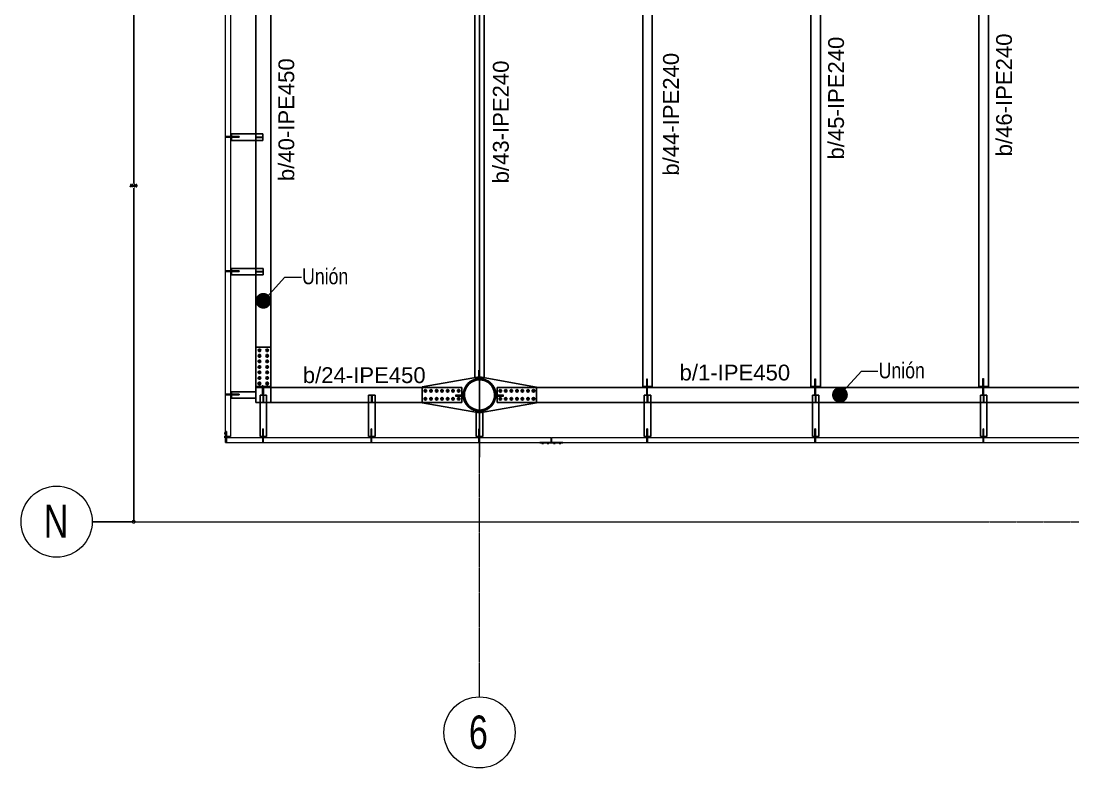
# Model space of a CAD drawing. Header units: millimetres. Extents: x -158 to 97215, y -53820 to 8373.
# Drawn here: x 1937 to 15237, y -53820 to -44372 of the extents above; entities that cross this region are included whole.
import ezdxf
from ezdxf.enums import TextEntityAlignment as Align

# ---------------------------------------------------------------- set-up
doc = ezdxf.new("R2010")
doc.units = ezdxf.units.MM
doc.header["$LTSCALE"] = 0.8
doc.linetypes.add('Grid Line', pattern=[3.33375, 1.905, -0.47625, 0.47625, -0.47625])
for name, color, linetype, lineweight in [('0-1', 7, 'Continuous', 5), ('E_COLUMNAS-1', 1, 'Continuous', 25), ('E_EJES', 8, 'Continuous', 9), ('E_EJES-1', 8, 'Grid Line', 9), ('E_TEXTO', 3, 'Continuous', 9), ('P-PLATINA', 6, 'Continuous', 15)]:
    doc.layers.add(name, color=color, linetype=linetype, lineweight=lineweight)
doc.layers.add('COTAS', color=8, linetype='Continuous')
doc.layers.add('VIGAS', color=8, linetype='Continuous')
doc.styles.add('CNI_COTAS', font='romans.shx', dxfattribs={"width": 0.8})
doc.styles.add('CX', font='ARIALUNI.ttf', dxfattribs={"width": 0.8, "height": 300})
doc.styles.add('Swis721 LtCn BT', font='swisscl.ttf', dxfattribs={"height": 0.42})
doc.styles.add('VERDANA', font='arial.ttf')
doc.dimstyles.new('1.5', dxfattribs={"dimscale": 0, "dimtxt": 30, "dimasz": 80, "dimexe": 4, "dimexo": 4, "dimgap": 15, "dimtad": 1, "dimdec": 0, "dimzin": 4, "dimdsep": 46, "dimtxsty": 'CNI_COTAS', "dimblk": 'DOTSMALL', "dimcen": 0, "dimclrd": 256, "dimclrt": 3, "dimadec": 0, "dimazin": 0, "dimtfac": 1, "dimtdec": 0, "dimtmove": 2, "dimatfit": 0, "dimldrblk": 'DOTSMALL', "dimfxl": 0.05, "dimtolj": 1, "dimtzin": 0, "dimarcsym": 0})

# ---------------------------------------------------------------- blocks, each defined once
blk = doc.blocks.new('Grid - CNI_NOMBRE EJES-372759-_6_00m_N_E_-NIVEL-2 DOC')
at = {"layer": 'E_EJES'}
blk.add_circle((0, 0), 0.003, dxfattribs=at)
blk = doc.blocks.new('_DotSmall')
at = {"color": 0, "linetype": 'ByBlock', "const_width": 0.5}
blk.add_lwpolyline([(-0.0625, 0, 1), (0.0625, 0, 1)], format="xyb", close=True, dxfattribs=at)
blk = doc.blocks.new('*D169')
at = {"layer": 'COTAS', "lineweight": -2, "transparency": 16777216}
for p, q in [((3361, -42205), (3361, -46425)), ((3361, -50705), (3361, -46485))]:
    blk.add_line(p, q, dxfattribs=at)
at = {"layer": 'COTAS', "color": 0, "lineweight": -2, "transparency": 16777216}
blk.add_line((2841, -50705), (3365, -50705), dxfattribs=at)
at = {"layer": 'Defpoints', "color": 0, "transparency": 16777216}
for p in [(3361, -42205), (3361, -42205), (2837, -50705)]:
    blk.add_point(p, dxfattribs=at)
at = {"layer": 'COTAS', "lineweight": -2, "transparency": 16777216, "xscale": 80, "yscale": 80, "zscale": 80}
for p, rotation in [((3361, -42205), 90), ((3361, -50705), 270)]:
    blk.add_blockref('_DotSmall', p, dxfattribs=dict(at, rotation=rotation))
at = {"layer": 'COTAS', "color": 3, "transparency": 16777216, "insert": (3361, -46455), "char_height": 30, "attachment_point": 5, "rotation": 0.1, "style": 'CNI_COTAS'}
blk.add_mtext('\\A1;8500', dxfattribs=at)

msp = doc.modelspace()

# ---------------------------------------------------------------- linework, layer by layer
at = {"color": 1, "linetype": 'Continuous'}
for centre, radius, start, end in [((4950.3, -48536.6), 11, 107.97443, 287.97443), ((4950.3, -48536.6), 10, 359.97443, 179.97443), ((4950.3, -48536.6), 10, 179.97443, 359.97443), ((4950.3, -48536.6), 11, 287.97443, 107.97443), ((5050.3, -48536.6), 11, 107.97443, 287.97443), ((5050.3, -48536.6), 10, 359.97443, 179.97443), ((5050.3, -48536.6), 10, 179.97443, 359.97443), ((5050.3, -48536.6), 11, 287.97443, 107.97443), ((4950.2, -48676.6), 11, 107.97443, 287.97443), ((4950.3, -48606.6), 11, 107.97443, 287.97443), ((4950.2, -48676.6), 10, 359.97443, 179.97443), ((4950.2, -48676.6), 10, 179.97443, 359.97443), ((4950.3, -48606.6), 10, 359.97443, 179.97443), ((4950.3, -48606.6), 10, 179.97443, 359.97443), ((4950.2, -48676.6), 11, 287.97443, 107.97443), ((4950.3, -48606.6), 11, 287.97443, 107.97443), ((5050.2, -48676.6), 11, 107.97443, 287.97443), ((5050.3, -48606.6), 11, 107.97443, 287.97443), ((5050.2, -48676.6), 10, 359.97443, 179.97443), ((5050.2, -48676.6), 10, 179.97443, 359.97443), ((5050.3, -48606.6), 10, 359.97443, 179.97443), ((5050.3, -48606.6), 10, 179.97443, 359.97443), ((5050.2, -48676.6), 11, 287.97443, 107.97443), ((5050.3, -48606.6), 11, 287.97443, 107.97443), ((4950.2, -48746.6), 11, 107.97443, 287.97443), ((4950.2, -48816.6), 11, 107.97443, 287.97443), ((4950.2, -48746.6), 10, 359.97443, 179.97443), ((4950.2, -48746.6), 10, 179.97443, 359.97443), ((4950.2, -48816.6), 10, 359.97443, 179.97443), ((4950.2, -48746.6), 11, 287.97443, 107.97443), ((4950.2, -48816.6), 11, 287.97443, 107.97443), ((5050.2, -48746.6), 11, 107.97443, 287.97443), ((5050.2, -48816.6), 11, 107.97443, 287.97443), ((5050.2, -48746.6), 10, 359.97443, 179.97443), ((5050.2, -48746.6), 10, 179.97443, 359.97443), ((5050.2, -48816.6), 10, 359.97443, 179.97443), ((5050.2, -48746.6), 11, 287.97443, 107.97443), ((5050.2, -48816.6), 11, 287.97443, 107.97443), ((4950.1, -48886.6), 11, 107.97443, 287.97443), ((4950.1, -48886.6), 10, 359.97443, 179.97443), ((4950.1, -48886.6), 10, 179.97443, 359.97443), ((4950.2, -48816.6), 10, 179.97443, 359.97443), ((4950.1, -48886.6), 11, 287.97443, 107.97443), ((5050.1, -48886.6), 11, 107.97443, 287.97443), ((5050.1, -48886.6), 10, 359.97443, 179.97443), ((5050.1, -48886.6), 10, 179.97443, 359.97443), ((5050.2, -48816.6), 10, 179.97443, 359.97443), ((5050.1, -48886.6), 11, 287.97443, 107.97443), ((4950.1, -48956.6), 11, 107.97443, 287.97443), ((4950.1, -48956.6), 10, 359.97443, 179.97443), ((4950.1, -48956.6), 10, 179.97443, 359.97443), ((4950.1, -48956.6), 11, 287.97443, 107.97443), ((5050.1, -48956.6), 11, 107.97443, 287.97443), ((5050.1, -48956.6), 10, 359.97443, 179.97443), ((5050.1, -48956.6), 10, 179.97443, 359.97443), ((5050.1, -48956.6), 11, 287.97443, 107.97443), ((7050.1, -49050.5), 11.5, 18.0268, 198.0268), ((7050.1, -49050.5), 11.5, 198.0268, 18.0268), ((7050.1, -49050.5), 10, 90.0268, 270.0268), ((7050.1, -49050.5), 10, 270.0268, 90.0268), ((7120.1, -49050.5), 11.5, 18.0268, 198.0268), ((7120.1, -49050.5), 11.5, 198.0268, 18.0268), ((7120.1, -49050.5), 10, 90.0268, 270.0268), ((7120.1, -49050.5), 10, 270.0268, 90.0268), ((7190.1, -49050.5), 11.5, 18.0268, 198.0268), ((7190.1, -49050.5), 11.5, 198.0268, 18.0268), ((7190.1, -49050.5), 10, 90.0268, 270.0268), ((7190.1, -49050.5), 10, 270.0268, 90.0268), ((7260.1, -49050.4), 11.5, 18.0268, 198.0268), ((7260.1, -49050.4), 11.5, 198.0268, 18.0268), ((7260.1, -49050.4), 10, 90.0268, 270.0268), ((7260.1, -49050.4), 10, 270.0268, 90.0268), ((7330.1, -49050.4), 11.5, 18.0268, 198.0268), ((7330.1, -49050.4), 11.5, 198.0268, 18.0268), ((7330.1, -49050.4), 10, 90.0268, 270.0268), ((7330.1, -49050.4), 10, 270.0268, 90.0268), ((7400.1, -49050.4), 11.5, 18.0268, 198.0268), ((7400.1, -49050.4), 11.5, 198.0268, 18.0268), ((7400.1, -49050.4), 10, 90.0268, 270.0268), ((7400.1, -49050.4), 10, 270.0268, 90.0268), ((7470.1, -49050.3), 11.5, 18.0268, 198.0268), ((7470.1, -49050.3), 11.5, 198.0268, 18.0268), ((7470.1, -49050.3), 10, 90.0268, 270.0268), ((7470.1, -49050.3), 10, 270.0268, 90.0268), ((7996.2, -49051.1), 11.5, 18.0268, 198.0268), ((7996.2, -49051.1), 11.5, 198.0268, 18.0268), ((7996.2, -49051.1), 10, 90.0268, 270.0268), ((7996.2, -49051.1), 10, 270.0268, 90.0268), ((8066.2, -49051.1), 11.5, 18.0268, 198.0268), ((8066.2, -49051.1), 11.5, 198.0268, 18.0268), ((8066.2, -49051.1), 10, 90.0268, 270.0268), ((8066.2, -49051.1), 10, 270.0268, 90.0268), ((8136.2, -49051.1), 11.5, 18.0268, 198.0268), ((8136.2, -49051.1), 11.5, 198.0268, 18.0268), ((8136.2, -49051.1), 10, 90.0268, 270.0268), ((8136.2, -49051.1), 10, 270.0268, 90.0268), ((8206.2, -49051), 11.5, 18.0268, 198.0268), ((8206.2, -49051), 11.5, 198.0268, 18.0268), ((8206.2, -49051), 10, 90.0268, 270.0268), ((8206.2, -49051), 10, 270.0268, 90.0268), ((8276.2, -49051), 11.5, 18.0268, 198.0268), ((8276.2, -49051), 11.5, 198.0268, 18.0268), ((8276.2, -49051), 10, 90.0268, 270.0268), ((8276.2, -49051), 10, 270.0268, 90.0268), ((8346.2, -49051), 11.5, 18.0268, 198.0268), ((8346.2, -49051), 11.5, 198.0268, 18.0268), ((8346.2, -49051), 10, 90.0268, 270.0268), ((8346.2, -49051), 10, 270.0268, 90.0268), ((8416.2, -49050.9), 11.5, 18.0268, 198.0268), ((8416.2, -49050.9), 11.5, 198.0268, 18.0268), ((8416.2, -49050.9), 10, 90.0268, 270.0268), ((8416.2, -49050.9), 10, 270.0268, 90.0268), ((7050.2, -49150.5), 11.5, 18.0268, 198.0268), ((7050.2, -49150.5), 11.5, 198.0268, 18.0268), ((7050.2, -49150.5), 10, 90.0268, 270.0268), ((7050.2, -49150.5), 10, 270.0268, 90.0268), ((7120.2, -49150.5), 11.5, 18.0268, 198.0268), ((7120.2, -49150.5), 11.5, 198.0268, 18.0268), ((7120.2, -49150.5), 10, 90.0268, 270.0268), ((7120.2, -49150.5), 10, 270.0268, 90.0268), ((7190.2, -49150.5), 11.5, 18.0268, 198.0268), ((7190.2, -49150.5), 11.5, 198.0268, 18.0268), ((7190.2, -49150.5), 10, 90.0268, 270.0268), ((7190.2, -49150.5), 10, 270.0268, 90.0268), ((7260.2, -49150.4), 11.5, 18.0268, 198.0268), ((7260.2, -49150.4), 11.5, 198.0268, 18.0268), ((7260.2, -49150.4), 10, 90.0268, 270.0268), ((7260.2, -49150.4), 10, 270.0268, 90.0268), ((7330.2, -49150.4), 11.5, 18.0268, 198.0268), ((7330.2, -49150.4), 11.5, 198.0268, 18.0268), ((7330.2, -49150.4), 10, 90.0268, 270.0268), ((7330.2, -49150.4), 10, 270.0268, 90.0268), ((7400.2, -49150.4), 11.5, 18.0268, 198.0268), ((7400.2, -49150.4), 11.5, 198.0268, 18.0268), ((7400.2, -49150.4), 10, 90.0268, 270.0268), ((7400.2, -49150.4), 10, 270.0268, 90.0268), ((7470.2, -49150.3), 11.5, 18.0268, 198.0268), ((7470.2, -49150.3), 11.5, 198.0268, 18.0268), ((7470.2, -49150.3), 10, 90.0268, 270.0268), ((7470.2, -49150.3), 10, 270.0268, 90.0268), ((7996.2, -49151.1), 11.5, 18.0268, 198.0268), ((7996.2, -49151.1), 11.5, 198.0268, 18.0268), ((7996.2, -49151.1), 10, 90.0268, 270.0268), ((7996.2, -49151.1), 10, 270.0268, 90.0268), ((8066.2, -49151.1), 11.5, 18.0268, 198.0268), ((8066.2, -49151.1), 11.5, 198.0268, 18.0268), ((8066.2, -49151.1), 10, 90.0268, 270.0268), ((8066.2, -49151.1), 10, 270.0268, 90.0268), ((8136.2, -49151.1), 11.5, 18.0268, 198.0268), ((8136.2, -49151.1), 11.5, 198.0268, 18.0268), ((8136.2, -49151.1), 10, 90.0268, 270.0268), ((8136.2, -49151.1), 10, 270.0268, 90.0268), ((8206.2, -49151), 11.5, 18.0268, 198.0268), ((8206.2, -49151), 11.5, 198.0268, 18.0268), ((8206.2, -49151), 10, 90.0268, 270.0268), ((8206.2, -49151), 10, 270.0268, 90.0268), ((8276.2, -49151), 11.5, 18.0268, 198.0268), ((8276.2, -49151), 11.5, 198.0268, 18.0268), ((8276.2, -49151), 10, 90.0268, 270.0268), ((8276.2, -49151), 10, 270.0268, 90.0268), ((8346.2, -49151), 11.5, 18.0268, 198.0268), ((8346.2, -49151), 11.5, 198.0268, 18.0268), ((8346.2, -49151), 10, 90.0268, 270.0268), ((8346.2, -49151), 10, 270.0268, 90.0268), ((8416.2, -49150.9), 11.5, 18.0268, 198.0268), ((8416.2, -49150.9), 11.5, 198.0268, 18.0268), ((8416.2, -49150.9), 10, 90.0268, 270.0268), ((8416.2, -49150.9), 10, 270.0268, 90.0268)]:
    msp.add_arc(centre, radius, start, end, dxfattribs=at)
at = {"layer": '0-1', "color": 8}
for p, q in [((4522.1, -49638.1), (4522.1, -43959.6)), ((4587.1, -43959.6), (4587.1, -49628.1)), ((4522, -49638.1), (8635.4, -49638.1)), ((4522, -49703.1), (8635.4, -49703.1)), ((4587.1, -49628.1), (4522.1, -49628.1)), ((8635.4, -49638.1), (8635.4, -49703.1)), ((8645.4, -49638.1), (8645.4, -49703.1)), ((8645.4, -49638.1), (20635.4, -49638.1)), ((8645.4, -49703.1), (20635.4, -49703.1))]:
    msp.add_line(p, q, dxfattribs=at)
at = {"layer": 'E_COLUMNAS-1'}
for radius, start, end in [(206, 80, 260), (206, 80, 260), (203, 10, 190), (191, 350, 170), (206, 260, 80), (206, 260, 80), (203, 190, 10), (191, 170, 350)]:
    msp.add_arc((7733.3, -49101.4), radius, start, end, dxfattribs=at)
at = {"layer": 'E_EJES-1'}
for p, q in [((7733.3, -52920), (7733.3, -22429.9)), ((7733.3, -52920), (7733.3, -22429.9)), ((2836.9, -50704.7), (96315.4, -50704.7))]:
    msp.add_line(p, q, dxfattribs=at)
at = {"layer": 'E_TEXTO', "color": 4}
for p, q in [((5000.9, -47910.4), (5271.5, -47612.4)), ((5271.5, -47612.4), (5481.2, -47612.4)), ((12290.9, -49100.4), (12561.5, -48802.4)), ((12561.5, -48802.4), (12771.2, -48802.4))]:
    msp.add_line(p, q, dxfattribs=at)
at = {"layer": 'E_TEXTO', "color": 4, "const_width": 100}
for points in [[(4950.9, -47910.4, 1), (5050.9, -47910.4, 1)], [(12240.9, -49100.4, 1), (12340.9, -49100.4, 1)]]:
    msp.add_lwpolyline(points, format="xyb", close=True, dxfattribs=at)
at = {"layer": 'P-PLATINA'}
for p, q in [((9849.2, -49076.7), (9855.2, -49076.7)), ((11974.2, -49076.7), (11980.2, -49076.7)), ((14099.2, -49074), (14105.2, -49074))]:
    msp.add_line(p, q, dxfattribs=at)
for points in [[(7724.2, -48896.2), (7724.2, -48788.4), (7730.2, -48788.4), (7730.2, -48895.7), (7730.2, -48898.4), (7724.2, -48898.4)], [(9849.2, -49096.7), (9849.2, -49006.4), (9849.2, -48996.4), (9849.2, -48896.4), (9855.2, -48896.4), (9855.2, -48996.4), (9855.2, -49006.4), (9855.2, -49096.7)], [(11974.2, -49006.4), (11974.2, -48996.4), (11974.2, -48896.4), (11980.2, -48896.4), (11980.2, -48996.4), (11980.2, -49006.4), (11980.2, -49096.7), (11974.2, -49096.7)], [(4986.6, -48986.8), (4986.6, -49096.8), (4996.6, -49096.7), (4996.6, -48986.7)], [(7530.4, -49105), (7527.6, -49105), (7430.4, -49105), (7430.4, -49115), (7528.4, -49115), (7530.4, -49115)], [(7936.3, -49106.1), (7936.3, -49116.1), (7938, -49116.1), (8036.3, -49116.1), (8036.3, -49106.1), (7938.8, -49106.1)]]:
    msp.add_lwpolyline(points, close=True, dxfattribs=at)
for points in [[(14099.2, -49094), (14099.2, -49003.7), (14099.2, -48993.7), (14099.2, -48893.7), (14105.2, -48893.7), (14105.2, -48993.7), (14105.2, -49003.7), (14105.2, -49094)], [(4996.6, -48996.4), (4996.6, -49086.7), (5006, -49086.7), (5006, -48996.4)]]:
    msp.add_lwpolyline(points, dxfattribs=at)
at = {"layer": 'VIGAS'}
for p, q in [((7733.3, -49888.4), (7733.3, -41694.3)), ((14048.3, -42204.5), (14048.3, -48993.7)), ((14168.3, -42204.5), (14168.3, -48993.7)), ((11923.3, -48996.4), (11923.3, -42366.9)), ((12043.3, -48996.4), (12043.3, -42366.9)), ((9798.3, -42529.3), (9798.3, -48996.4)), ((9918.3, -42529.3), (9918.3, -48996.4)), ((7673.3, -42705.8), (7673.3, -48884)), ((7793.3, -42701.3), (7793.3, -48884.1)), ((4905.2, -43191.7), (4906.2, -48496.1)), ((5095.2, -43191.6), (5096.2, -48496.2)), ((4529.6, -45839.1), (4529.6, -45833.1)), ((4587.1, -45833.1), (4529.6, -45833.1)), ((4587.1, -45839.1), (4529.6, -45839.1)), ((4539.6, -45839.1), (4539.6, -45833.1)), ((4597.1, -45833.1), (4587.1, -45833.1)), ((4587.1, -45839.1), (4587.1, -45833.1)), ((4597.1, -45839.1), (4587.1, -45839.1)), ((4905.7, -45800.6), (4597.1, -45800.6)), ((4597.1, -45882.6), (4597.1, -45800.6)), ((4694.6, -45833.1), (4597.1, -45833.1)), ((4694.6, -45839.1), (4597.1, -45839.1)), ((4905.7, -45882.6), (4597.1, -45882.6)), ((4599.6, -45839.1), (4599.6, -45833.1)), ((4679.6, -45839.1), (4679.6, -45833.1)), ((4694.6, -45833.1), (4694.6, -45839.1)), ((4996, -45800.6), (4905.7, -45800.6)), ((4996, -45882.6), (4905.7, -45882.6)), ((4906, -45838.7), (4996, -45838.6)), ((4906, -45838.7), (4996, -45838.6)), ((4906, -45844.7), (4906, -45838.7)), ((4906, -45844.7), (4906, -45838.7)), ((4996, -45844.6), (4906, -45844.7)), ((4996, -45844.6), (4906, -45844.7)), ((4976, -45844.6), (4976, -45838.6)), ((4996, -45882.6), (4996, -45800.6)), ((4996, -45838.6), (4996, -45844.6)), ((4996, -45838.6), (4996, -45844.6)), ((4529.6, -47539.1), (4529.6, -47533.1)), ((4587.1, -47533.1), (4529.6, -47533.1)), ((4587.1, -47539.1), (4529.6, -47539.1)), ((4539.6, -47539.1), (4539.6, -47533.1)), ((4597.1, -47533.1), (4587.1, -47533.1)), ((4587.1, -47539.1), (4587.1, -47533.1)), ((4597.1, -47539.1), (4587.1, -47539.1)), ((4906, -47500.6), (4597.1, -47500.6)), ((4597.1, -47582.6), (4597.1, -47500.6)), ((4694.6, -47533.1), (4597.1, -47533.1)), ((4694.6, -47539.1), (4597.1, -47539.1)), ((4906, -47582.6), (4597.1, -47582.6)), ((4599.6, -47539.1), (4599.6, -47533.1)), ((4679.6, -47539.1), (4679.6, -47533.1)), ((4694.6, -47533.1), (4694.6, -47539.1)), ((4996.3, -47500.6), (4906, -47500.6)), ((4996.3, -47582.6), (4906, -47582.6)), ((4906.3, -47538.7), (4996.3, -47538.6)), ((4906.3, -47538.7), (4996.3, -47538.6)), ((4906.3, -47544.7), (4906.3, -47538.7)), ((4906.3, -47544.7), (4906.3, -47538.7)), ((4996.3, -47544.6), (4906.3, -47544.7)), ((4996.3, -47544.6), (4906.3, -47544.7)), ((4976.3, -47544.6), (4976.3, -47538.6)), ((4996.3, -47582.6), (4996.3, -47500.6)), ((4996.3, -47538.6), (4996.3, -47544.6)), ((4996.3, -47538.6), (4996.3, -47544.6)), ((5096.4, -48496.2), (4905.1, -48496.1)), ((4905.1, -48496.1), (4906.4, -49196.1)), ((5096.4, -48496.2), (4905.1, -48496.1)), ((4905.1, -48496.1), (4906.4, -49196.1)), ((4906.2, -48496.1), (4906.3, -48996.5)), ((4933, -48536.6), (4941.6, -48521.6)), ((4941.6, -48551.6), (4933, -48536.6)), ((4941.6, -48521.6), (4959, -48521.6)), ((4959, -48521.6), (4967.6, -48536.6)), ((4967.6, -48536.6), (4959, -48551.6)), ((5033, -48536.6), (5041.6, -48521.6)), ((5041.6, -48551.6), (5033, -48536.6)), ((5041.6, -48521.6), (5059, -48521.6)), ((5059, -48521.6), (5067.6, -48536.6)), ((5067.6, -48536.6), (5059, -48551.6)), ((5096.1, -49196.2), (5096.4, -48496.2)), ((5096.1, -49196.2), (5096.4, -48496.2)), ((5096.2, -48496.2), (5096.3, -48768.2)), ((4932.9, -48676.6), (4941.6, -48661.6)), ((4941.6, -48691.6), (4932.9, -48676.6)), ((4933, -48606.6), (4941.6, -48591.6)), ((4941.6, -48621.6), (4933, -48606.6)), ((4959, -48551.6), (4941.6, -48551.6)), ((4941.6, -48591.6), (4958.9, -48591.6)), ((4958.9, -48621.6), (4941.6, -48621.6)), ((4941.6, -48661.6), (4958.9, -48661.6)), ((4958.9, -48591.6), (4967.6, -48606.6)), ((4967.6, -48606.6), (4958.9, -48621.6)), ((4958.9, -48661.6), (4967.6, -48676.6)), ((4967.6, -48676.6), (4958.9, -48691.6)), ((5032.9, -48676.6), (5041.6, -48661.6)), ((5041.6, -48691.6), (5032.9, -48676.6)), ((5033, -48606.6), (5041.6, -48591.6)), ((5041.6, -48621.6), (5033, -48606.6)), ((5059, -48551.6), (5041.6, -48551.6)), ((5041.6, -48591.6), (5058.9, -48591.6)), ((5058.9, -48621.6), (5041.6, -48621.6)), ((5041.6, -48661.6), (5058.9, -48661.6)), ((5058.9, -48591.6), (5067.6, -48606.6)), ((5067.6, -48606.6), (5058.9, -48621.6)), ((5058.9, -48661.6), (5067.6, -48676.6)), ((5067.6, -48676.6), (5058.9, -48691.6)), ((4932.9, -48746.6), (4941.6, -48731.6)), ((4941.5, -48761.6), (4932.9, -48746.6)), ((4932.9, -48816.6), (4941.5, -48801.6)), ((4958.9, -48761.6), (4941.5, -48761.6)), ((4941.5, -48801.6), (4958.8, -48801.6)), ((4958.9, -48691.6), (4941.6, -48691.6)), ((4941.6, -48731.6), (4958.9, -48731.6)), ((4958.8, -48801.6), (4967.5, -48816.6)), ((4958.9, -48731.6), (4967.5, -48746.6)), ((4967.5, -48746.6), (4958.9, -48761.6)), ((5032.9, -48746.6), (5041.6, -48731.6)), ((5041.5, -48761.6), (5032.9, -48746.6)), ((5032.9, -48816.6), (5041.5, -48801.6)), ((5058.9, -48761.6), (5041.5, -48761.6)), ((5041.5, -48801.6), (5058.8, -48801.6)), ((5058.9, -48691.6), (5041.6, -48691.6)), ((5041.6, -48731.6), (5058.9, -48731.6)), ((5058.8, -48801.6), (5067.5, -48816.6)), ((5058.9, -48731.6), (5067.5, -48746.6)), ((5067.5, -48746.6), (5058.9, -48761.6)), ((5096.3, -48768.2), (5096.3, -48996.4)), ((4932.8, -48886.6), (4941.5, -48871.6)), ((4941.5, -48901.6), (4932.8, -48886.6)), ((4932.8, -48956.6), (4941.5, -48941.6)), ((4941.5, -48831.6), (4932.9, -48816.6)), ((4958.8, -48831.6), (4941.5, -48831.6)), ((4941.5, -48871.6), (4958.8, -48871.6)), ((4958.8, -48901.6), (4941.5, -48901.6)), ((4941.5, -48941.6), (4958.8, -48941.6)), ((4967.5, -48816.6), (4958.8, -48831.6)), ((4958.8, -48871.6), (4967.5, -48886.6)), ((4967.5, -48886.6), (4958.8, -48901.6)), ((4958.8, -48941.6), (4967.4, -48956.6)), ((5032.8, -48886.6), (5041.5, -48871.6)), ((5041.5, -48901.6), (5032.8, -48886.6)), ((5032.8, -48956.6), (5041.5, -48941.6)), ((5041.5, -48831.6), (5032.9, -48816.6)), ((5058.8, -48831.6), (5041.5, -48831.6)), ((5041.5, -48871.6), (5058.8, -48871.6)), ((5058.8, -48901.6), (5041.5, -48901.6)), ((5041.5, -48941.6), (5058.8, -48941.6)), ((5067.5, -48816.6), (5058.8, -48831.6)), ((5058.8, -48871.6), (5067.5, -48886.6)), ((5067.5, -48886.6), (5058.8, -48901.6)), ((5058.8, -48941.6), (5067.4, -48956.6)), ((7010.2, -49000.6), (7733.3, -48873.4)), ((7010.2, -49000.6), (7733.3, -48873.4)), ((7673.3, -48884), (7673.3, -48888.4)), ((7793.3, -48888.4), (7673.3, -48888.4)), ((7733.3, -48873.4), (8456.3, -49001.4)), ((7733.3, -48873.4), (8456.3, -49001.4)), ((7793.3, -48884.1), (7793.3, -48888.4)), ((4597.1, -49142.5), (4597.1, -49060.5)), ((4906.2, -49060.5), (4597.1, -49060.5)), ((4906.4, -49060.5), (4906.2, -49060.5)), ((5096.2, -48996.4), (4906.3, -48996.5)), ((5096.2, -49006.4), (4906.4, -49006.5)), ((4906.4, -49196.1), (4906.4, -49006.5)), ((4906.4, -49142.5), (4906.4, -49060.5)), ((4941.4, -48971.6), (4932.8, -48956.6)), ((4958.8, -48971.6), (4941.4, -48971.6)), ((4967.4, -48956.6), (4958.8, -48971.6)), ((5041.4, -48971.6), (5032.8, -48956.6)), ((5058.8, -48971.6), (5041.4, -48971.6)), ((5067.4, -48956.6), (5058.8, -48971.6)), ((5096.3, -48996.4), (5096.2, -48996.4)), ((7010.2, -49005.5), (5096.2, -49006.4)), ((7010.2, -49200.6), (7010.2, -49000.6)), ((7010.2, -49200.6), (7010.2, -49000.6)), ((7510.4, -49005.3), (7010.2, -49005.5)), ((7035.1, -49041.9), (7050.1, -49033.2)), ((7035.1, -49059.2), (7035.1, -49041.9)), ((7050.1, -49067.8), (7035.1, -49059.2)), ((7050.1, -49033.2), (7065.1, -49041.9)), ((7065.1, -49059.2), (7050.1, -49067.8)), ((7065.1, -49041.9), (7065.1, -49059.2)), ((7105.1, -49041.8), (7120.1, -49033.2)), ((7105.1, -49059.2), (7105.1, -49041.8)), ((7120.1, -49067.8), (7105.1, -49059.2)), ((7120.1, -49033.2), (7135.1, -49041.8)), ((7135.1, -49059.1), (7120.1, -49067.8)), ((7135.1, -49041.8), (7135.1, -49059.1)), ((7175.1, -49041.8), (7190.1, -49033.1)), ((7175.1, -49059.1), (7175.1, -49041.8)), ((7190.1, -49067.8), (7175.1, -49059.1)), ((7190.1, -49033.1), (7205.1, -49041.8)), ((7205.1, -49059.1), (7190.1, -49067.8)), ((7205.1, -49041.8), (7205.1, -49059.1)), ((7245.1, -49041.8), (7260.1, -49033.1)), ((7245.1, -49059.1), (7245.1, -49041.8)), ((7260.1, -49067.7), (7245.1, -49059.1)), ((7260.1, -49033.1), (7275.1, -49041.8)), ((7275.1, -49059.1), (7260.1, -49067.7)), ((7275.1, -49041.8), (7275.1, -49059.1)), ((7315.1, -49041.7), (7330.1, -49033.1)), ((7315.1, -49059.1), (7315.1, -49041.7)), ((7330.1, -49067.7), (7315.1, -49059.1)), ((7330.1, -49033.1), (7345.1, -49041.7)), ((7345.1, -49059), (7330.1, -49067.7)), ((7345.1, -49041.7), (7345.1, -49059)), ((7385.1, -49041.7), (7400.1, -49033)), ((7385.1, -49059), (7385.1, -49041.7)), ((7400.1, -49067.7), (7385.1, -49059)), ((7400.1, -49033), (7415.1, -49041.7)), ((7415.1, -49059), (7400.1, -49067.7)), ((7415.1, -49041.7), (7415.1, -49059)), ((7455.1, -49041.7), (7470.1, -49033)), ((7455.1, -49059), (7455.1, -49041.7)), ((7470.1, -49067.6), (7455.1, -49059)), ((7470.1, -49033), (7485.1, -49041.7)), ((7485.1, -49059), (7470.1, -49067.6)), ((7485.1, -49041.7), (7485.1, -49059)), ((7510.4, -49195.3), (7510.4, -49005.3)), ((7956.3, -49196.4), (7956.3, -49006.4)), ((8456.3, -49006.4), (7956.3, -49006.4)), ((7981.2, -49042.5), (7996.2, -49033.8)), ((7981.2, -49059.8), (7981.2, -49042.5)), ((7996.2, -49068.5), (7981.2, -49059.8)), ((7996.2, -49033.8), (8011.2, -49042.5)), ((8011.2, -49059.8), (7996.2, -49068.5)), ((8011.2, -49042.5), (8011.2, -49059.8)), ((8051.2, -49042.5), (8066.2, -49033.8)), ((8051.2, -49059.8), (8051.2, -49042.5)), ((8066.2, -49068.4), (8051.2, -49059.8)), ((8066.2, -49033.8), (8081.2, -49042.4)), ((8081.2, -49059.8), (8066.2, -49068.4)), ((8081.2, -49042.4), (8081.2, -49059.8)), ((8121.2, -49042.4), (8136.2, -49033.8)), ((8121.2, -49059.7), (8121.2, -49042.4)), ((8136.2, -49068.4), (8121.2, -49059.7)), ((8136.2, -49033.8), (8151.2, -49042.4)), ((8151.2, -49059.7), (8136.2, -49068.4)), ((8151.2, -49042.4), (8151.2, -49059.7)), ((8191.2, -49042.4), (8206.2, -49033.7)), ((8191.2, -49059.7), (8191.2, -49042.4)), ((8206.2, -49068.4), (8191.2, -49059.7)), ((8206.2, -49033.7), (8221.2, -49042.4)), ((8221.2, -49059.7), (8206.2, -49068.4)), ((8221.2, -49042.4), (8221.2, -49059.7)), ((8261.2, -49042.4), (8276.2, -49033.7)), ((8261.2, -49059.7), (8261.2, -49042.4)), ((8276.2, -49068.3), (8261.2, -49059.7)), ((8276.2, -49033.7), (8291.2, -49042.3)), ((8291.2, -49059.7), (8276.2, -49068.3)), ((8291.2, -49042.3), (8291.2, -49059.7)), ((8331.2, -49042.3), (8346.2, -49033.7)), ((8331.2, -49059.6), (8331.2, -49042.3)), ((8346.2, -49068.3), (8331.2, -49059.6)), ((8346.2, -49033.7), (8361.2, -49042.3)), ((8361.2, -49059.6), (8346.2, -49068.3)), ((8361.2, -49042.3), (8361.2, -49059.6)), ((8401.2, -49042.3), (8416.2, -49033.6)), ((8401.2, -49059.6), (8401.2, -49042.3)), ((8416.2, -49068.3), (8401.2, -49059.6)), ((8416.2, -49033.6), (8431.2, -49042.3)), ((8431.2, -49059.6), (8416.2, -49068.3)), ((8431.2, -49042.3), (8431.2, -49059.6)), ((8456.3, -49001.4), (8456.3, -49201.4)), ((8456.3, -49001.4), (8456.3, -49201.4)), ((15510.2, -49006.4), (8456.3, -49006.4)), ((9918.3, -48996.4), (9798.3, -48996.4)), ((9849.2, -48996.4), (9855.2, -48996.4)), ((9849.2, -49006.4), (9855.2, -49006.4)), ((11923.3, -48996.4), (12043.3, -48996.4)), ((11974.2, -48996.4), (11980.2, -48996.4)), ((11974.2, -49006.4), (11980.2, -49006.4)), ((14168.3, -48993.7), (14048.3, -48993.7)), ((4529.6, -49099), (4529.6, -49093)), ((4587.1, -49093), (4529.6, -49093)), ((4587.1, -49099), (4529.6, -49099)), ((4539.6, -49099), (4539.6, -49093)), ((4597.1, -49093), (4587.1, -49093)), ((4587.1, -49099), (4587.1, -49093)), ((4597.1, -49099), (4587.1, -49099)), ((4694.6, -49093), (4597.1, -49093)), ((4694.6, -49099), (4597.1, -49099)), ((4906.3, -49142.5), (4597.1, -49142.5)), ((4599.6, -49099), (4599.6, -49093)), ((4679.6, -49099), (4679.6, -49093)), ((4694.6, -49093), (4694.6, -49099)), ((4906.4, -49142.5), (4906.3, -49142.5)), ((7010.2, -49195.5), (4906.4, -49196.5)), ((4906.4, -49196.5), (4906.4, -49196.1)), ((4906.4, -49196.1), (5096.1, -49196.2)), ((4906.4, -49196.1), (5096.1, -49196.2)), ((5042.4, -49106.1), (4960.4, -49106.2)), ((4960.4, -49106.2), (4960.4, -49196.5)), ((4960.4, -49196.5), (4960.4, -49628.1)), ((4998.4, -49196.1), (4998.4, -49106.1)), ((4998.4, -49106.1), (5004.4, -49106.1)), ((4998.4, -49196.1), (4998.4, -49106.1)), ((4998.4, -49106.1), (5004.4, -49106.1)), ((4998.4, -49126.1), (5004.4, -49126.1)), ((5004.4, -49196.1), (4998.4, -49196.1)), ((5004.4, -49196.1), (4998.4, -49196.1)), ((5004.4, -49106.1), (5004.4, -49196.1)), ((5004.4, -49106.1), (5004.4, -49196.1)), ((5042.4, -49106.1), (5042.4, -49196.4)), ((5042.4, -49196.4), (5042.4, -49628.1)), ((6412.9, -49105.5), (6330.9, -49105.6)), ((6330.9, -49105.6), (6330.9, -49195.9)), ((6330.9, -49195.9), (6330.9, -49628.1)), ((6369, -49195.5), (6368.9, -49105.5)), ((6368.9, -49105.5), (6374.9, -49105.5)), ((6369, -49195.5), (6368.9, -49105.5)), ((6368.9, -49105.5), (6374.9, -49105.5)), ((6368.9, -49125.5), (6374.9, -49125.5)), ((6375, -49195.5), (6369, -49195.5)), ((6375, -49195.5), (6369, -49195.5)), ((6374.9, -49105.5), (6375, -49195.5)), ((6374.9, -49105.5), (6375, -49195.5)), ((6412.9, -49105.5), (6412.9, -49195.8)), ((6412.9, -49195.8), (6412.9, -49628.1)), ((7510.4, -49195.3), (7010.2, -49195.5)), ((7733.5, -49329.4), (7010.2, -49200.6)), ((7733.5, -49329.4), (7010.2, -49200.6)), ((7035.2, -49141.9), (7050.2, -49133.2)), ((7035.2, -49159.2), (7035.2, -49141.9)), ((7050.2, -49167.8), (7035.2, -49159.2)), ((7050.2, -49133.2), (7065.2, -49141.9)), ((7065.2, -49159.2), (7050.2, -49167.8)), ((7065.2, -49141.9), (7065.2, -49159.2)), ((7105.2, -49141.8), (7120.2, -49133.2)), ((7105.2, -49159.2), (7105.2, -49141.8)), ((7120.2, -49167.8), (7105.2, -49159.2)), ((7120.2, -49133.2), (7135.2, -49141.8)), ((7135.2, -49159.1), (7120.2, -49167.8)), ((7135.2, -49141.8), (7135.2, -49159.1)), ((7175.2, -49141.8), (7190.2, -49133.1)), ((7175.2, -49159.1), (7175.2, -49141.8)), ((7190.2, -49167.8), (7175.2, -49159.1)), ((7190.2, -49133.1), (7205.2, -49141.8)), ((7205.2, -49159.1), (7190.2, -49167.8)), ((7205.2, -49141.8), (7205.2, -49159.1)), ((7245.2, -49141.8), (7260.2, -49133.1)), ((7245.2, -49159.1), (7245.2, -49141.8)), ((7260.2, -49167.7), (7245.2, -49159.1)), ((7260.2, -49133.1), (7275.2, -49141.8)), ((7275.2, -49159.1), (7260.2, -49167.7)), ((7275.2, -49141.8), (7275.2, -49159.1)), ((7315.2, -49141.7), (7330.2, -49133.1)), ((7315.2, -49159.1), (7315.2, -49141.7)), ((7330.2, -49167.7), (7315.2, -49159.1)), ((7330.2, -49133.1), (7345.2, -49141.7)), ((7345.2, -49159), (7330.2, -49167.7)), ((7345.2, -49141.7), (7345.2, -49159)), ((7385.2, -49141.7), (7400.2, -49133)), ((7385.2, -49159), (7385.2, -49141.7)), ((7400.2, -49167.7), (7385.2, -49159)), ((7400.2, -49133), (7415.2, -49141.7)), ((7415.2, -49159), (7400.2, -49167.7)), ((7415.2, -49141.7), (7415.2, -49159)), ((7455.2, -49141.7), (7470.2, -49133)), ((7455.2, -49159), (7455.2, -49141.7)), ((7470.2, -49167.6), (7455.2, -49159)), ((7470.2, -49133), (7485.2, -49141.7)), ((7485.2, -49159), (7470.2, -49167.6)), ((7485.2, -49141.7), (7485.2, -49159)), ((8456.3, -49201.4), (7733.5, -49329.4)), ((8456.3, -49201.4), (7733.5, -49329.4)), ((8456.3, -49196.4), (7956.3, -49196.4)), ((7981.2, -49142.5), (7996.2, -49133.8)), ((7981.2, -49159.8), (7981.2, -49142.5)), ((7996.3, -49168.5), (7981.2, -49159.8)), ((7996.2, -49133.8), (8011.2, -49142.5)), ((8011.2, -49159.8), (7996.3, -49168.5)), ((8011.2, -49142.5), (8011.2, -49159.8)), ((8051.2, -49142.5), (8066.2, -49133.8)), ((8051.2, -49159.8), (8051.2, -49142.5)), ((8066.3, -49168.4), (8051.2, -49159.8)), ((8066.2, -49133.8), (8081.2, -49142.4)), ((8081.2, -49159.8), (8066.3, -49168.4)), ((8081.2, -49142.4), (8081.2, -49159.8)), ((8121.2, -49142.4), (8136.2, -49133.8)), ((8121.2, -49159.7), (8121.2, -49142.4)), ((8136.3, -49168.4), (8121.2, -49159.7)), ((8136.2, -49133.8), (8151.2, -49142.4)), ((8151.2, -49159.7), (8136.3, -49168.4)), ((8151.2, -49142.4), (8151.2, -49159.7)), ((8191.2, -49142.4), (8206.2, -49133.7)), ((8191.2, -49159.7), (8191.2, -49142.4)), ((8206.3, -49168.4), (8191.2, -49159.7)), ((8206.2, -49133.7), (8221.2, -49142.4)), ((8221.2, -49159.7), (8206.3, -49168.4)), ((8221.2, -49142.4), (8221.2, -49159.7)), ((8261.2, -49142.4), (8276.2, -49133.7)), ((8261.2, -49159.7), (8261.2, -49142.4)), ((8276.3, -49168.3), (8261.2, -49159.7)), ((8276.2, -49133.7), (8291.2, -49142.3)), ((8291.2, -49159.7), (8276.3, -49168.3)), ((8291.2, -49142.3), (8291.2, -49159.7)), ((8331.2, -49142.3), (8346.2, -49133.7)), ((8331.2, -49159.6), (8331.2, -49142.3)), ((8346.3, -49168.3), (8331.2, -49159.6)), ((8346.2, -49133.7), (8361.2, -49142.3)), ((8361.2, -49159.6), (8346.3, -49168.3)), ((8361.2, -49142.3), (8361.2, -49159.6)), ((8401.2, -49142.3), (8416.2, -49133.6)), ((8401.2, -49159.6), (8401.2, -49142.3)), ((8416.3, -49168.3), (8401.2, -49159.6)), ((8416.2, -49133.6), (8431.2, -49142.3)), ((8431.2, -49159.6), (8416.3, -49168.3)), ((8431.2, -49142.3), (8431.2, -49159.6)), ((15510.2, -49196.4), (8456.3, -49196.4)), ((9899.5, -49106.1), (9817.5, -49106.1)), ((9817.5, -49106.1), (9817.5, -49196.4)), ((9817.5, -49196.4), (9817.5, -49628.1)), ((9855.5, -49196.1), (9855.5, -49106.1)), ((9855.5, -49106.1), (9861.5, -49106.1)), ((9855.5, -49196.1), (9855.5, -49106.1)), ((9855.5, -49106.1), (9861.5, -49106.1)), ((9855.5, -49126.1), (9861.5, -49126.1)), ((9861.5, -49196.1), (9855.5, -49196.1)), ((9861.5, -49196.1), (9855.5, -49196.1)), ((9861.5, -49106.1), (9861.5, -49196.1)), ((9861.5, -49106.1), (9861.5, -49196.1)), ((9899.5, -49106.1), (9899.5, -49196.4)), ((9899.5, -49196.4), (9899.5, -49628.1)), ((12024.5, -49106.1), (11942.5, -49106.1)), ((11942.5, -49106.1), (11942.5, -49196.4)), ((11942.5, -49196.4), (11942.5, -49628.1)), ((11980.5, -49196.1), (11980.5, -49106.1)), ((11980.5, -49106.1), (11986.5, -49106.1)), ((11980.5, -49196.1), (11980.5, -49106.1)), ((11980.5, -49106.1), (11986.5, -49106.1)), ((11980.5, -49126.1), (11986.5, -49126.1)), ((11986.5, -49196.1), (11980.5, -49196.1)), ((11986.5, -49196.1), (11980.5, -49196.1)), ((11986.5, -49106.1), (11986.5, -49196.1)), ((11986.5, -49106.1), (11986.5, -49196.1)), ((12024.5, -49106.1), (12024.5, -49196.4)), ((12024.5, -49196.4), (12024.5, -49628.1)), ((14149.5, -49106.1), (14067.5, -49106.1)), ((14067.5, -49106.1), (14067.5, -49196.4)), ((14067.5, -49196.4), (14067.5, -49628.1)), ((14105.5, -49196.1), (14105.5, -49106.1)), ((14105.5, -49106.1), (14111.5, -49106.1)), ((14105.5, -49196.1), (14105.5, -49106.1)), ((14105.5, -49106.1), (14111.5, -49106.1)), ((14105.5, -49126.1), (14111.5, -49126.1)), ((14111.5, -49196.1), (14105.5, -49196.1)), ((14111.5, -49196.1), (14105.5, -49196.1)), ((14111.5, -49106.1), (14111.5, -49196.1)), ((14111.5, -49106.1), (14111.5, -49196.1)), ((14149.5, -49106.1), (14149.5, -49196.4)), ((14149.5, -49196.4), (14149.5, -49628.1)), ((7721.6, -49306.4), (7692.5, -49306.4)), ((7692.5, -49306.4), (7692.5, -49322.1)), ((7692.5, -49308.9), (7774.5, -49308.9)), ((7692.5, -49322.1), (7692.5, -49628.1)), ((7744.9, -49306.4), (7721.6, -49306.4)), ((7774.5, -49306.4), (7744.9, -49306.4)), ((7774.5, -49306.4), (7774.5, -49322.2)), ((7774.5, -49322.2), (7774.5, -49628.1)), ((4514.2, -49576.5), (4514.2, -49597.3)), ((4514.2, -49576.5), (4522.1, -49576.5)), ((4514.2, -49581.7), (4522.1, -49581.7)), ((4514.2, -49592.1), (4522.1, -49592.1)), ((4514.2, -49597.3), (4522.1, -49597.3)), ((4529.6, -49561.9), (4529.6, -49628.1)), ((4529.6, -49561.9), (4535.6, -49561.9)), ((4535.6, -49561.9), (4535.6, -49628.1)), ((4992.9, -49530.6), (4992.9, -49628.1)), ((4992.9, -49530.6), (4998.9, -49530.6)), ((4992.9, -49545.6), (4998.9, -49545.6)), ((4998.9, -49530.6), (4998.9, -49628.1)), ((6363.4, -49530.6), (6363.4, -49628.1)), ((6363.4, -49530.6), (6369.4, -49530.6)), ((6363.4, -49545.6), (6369.4, -49545.6)), ((6369.4, -49530.6), (6369.4, -49628.1)), ((7725, -49530.6), (7725, -49628.1)), ((7725, -49530.6), (7731, -49530.6)), ((7725, -49545.6), (7731, -49545.6)), ((7731, -49530.6), (7731, -49628.1)), ((9850, -49530.6), (9850, -49628.1)), ((9850, -49530.6), (9856, -49530.6)), ((9850, -49545.6), (9856, -49545.6)), ((9856, -49530.6), (9856, -49628.1)), ((11975, -49530.6), (11975, -49628.1)), ((11975, -49530.6), (11981, -49530.6)), ((11975, -49545.6), (11981, -49545.6)), ((11981, -49530.6), (11981, -49628.1)), ((14100, -49530.6), (14100, -49628.1)), ((14100, -49530.6), (14106, -49530.6)), ((14100, -49545.6), (14106, -49545.6)), ((14106, -49530.6), (14106, -49628.1)), ((4514.2, -49621.5), (4514.2, -49642.3)), ((4514.2, -49621.5), (4522.1, -49621.5)), ((4514.2, -49626.7), (4522.1, -49626.7)), ((4514.2, -49637.1), (4522.1, -49637.1)), ((4514.2, -49642.3), (4522, -49642.3)), ((4522, -49638.1), (4522, -49703.1)), ((4522.1, -49638.1), (4522.1, -49656.9)), ((4522.1, -49656.9), (4529.6, -49656.9)), ((4529.6, -49628.1), (4529.6, -49638.1)), ((4529.6, -49628.1), (4529.6, -49638.1)), ((4529.6, -49638.1), (4529.6, -49656.9)), ((4529.6, -49638.1), (4529.6, -49695.6)), ((4529.6, -49656.4), (4535.6, -49656.4)), ((4529.6, -49666.9), (4535.6, -49666.9)), ((4529.6, -49685.6), (4535.6, -49685.6)), ((4529.6, -49695.6), (4535.6, -49695.6)), ((4535.6, -49628.1), (4535.6, -49638.1)), ((4535.6, -49637.1), (4543.5, -49637.1)), ((4535.6, -49638.1), (4535.6, -49695.6)), ((4543.5, -49628.1), (4543.5, -49638.1)), ((5042.4, -49628.1), (4960.4, -49628.1)), ((4992.9, -49625.6), (4998.9, -49625.6)), ((4992.9, -49628.1), (4992.9, -49638.1)), ((4992.9, -49638.1), (4992.9, -49695.6)), ((4992.9, -49638.1), (4998.9, -49638.1)), ((4992.9, -49685.6), (4998.9, -49685.6)), ((4992.9, -49695.6), (4998.9, -49695.6)), ((4998.9, -49628.1), (4998.9, -49638.1)), ((4998.9, -49638.1), (4998.9, -49695.6)), ((6412.9, -49628.1), (6330.9, -49628.1)), ((6363.4, -49625.6), (6369.4, -49625.6)), ((6363.4, -49628.1), (6363.4, -49638.1)), ((6363.4, -49638.1), (6363.4, -49695.6)), ((6363.4, -49638.1), (6369.4, -49638.1)), ((6363.4, -49685.6), (6369.4, -49685.6)), ((6363.4, -49695.6), (6369.4, -49695.6)), ((6369.4, -49628.1), (6369.4, -49638.1)), ((6369.4, -49638.1), (6369.4, -49695.6)), ((7692.5, -49628.1), (7774.5, -49628.1)), ((7725, -49625.6), (7731, -49625.6)), ((7725, -49628.1), (7725, -49638.1)), ((7725, -49638.1), (7725, -49695.6)), ((7725, -49638.1), (7731, -49638.1)), ((7725, -49685.6), (7731, -49685.6)), ((7725, -49695.6), (7731, -49695.6)), ((7731, -49628.1), (7731, -49638.1)), ((7731, -49638.1), (7731, -49695.6)), ((8495.4, -49703.1), (8495.4, -49709.1)), ((8635.4, -49703.1), (8495.4, -49703.1)), ((8495.4, -49709.1), (8785.4, -49709.1)), ((8520, -49717), (8520, -49709.1)), ((8520, -49717), (8540.8, -49717)), ((8525.2, -49717), (8525.2, -49709.1)), ((8535.6, -49717), (8535.6, -49709.1)), ((8540.8, -49717), (8540.8, -49709.1)), ((8590, -49717), (8590, -49709.1)), ((8590, -49717), (8610.8, -49717)), ((8595.2, -49717), (8595.2, -49709.1)), ((8605.6, -49717), (8605.6, -49709.1)), ((8610.8, -49717), (8610.8, -49709.1)), ((8645.4, -49703.1), (8635.4, -49703.1)), ((8785.4, -49703.1), (8645.4, -49703.1)), ((8670, -49717), (8670, -49709.1)), ((8690.8, -49717), (8670, -49717)), ((8675.2, -49717), (8675.2, -49709.1)), ((8685.6, -49717), (8685.6, -49709.1)), ((8690.8, -49709.1), (8690.8, -49717)), ((8740, -49717), (8740, -49709.1)), ((8760.8, -49717), (8740, -49717)), ((8745.2, -49717), (8745.2, -49709.1)), ((8755.6, -49717), (8755.6, -49709.1)), ((8760.8, -49709.1), (8760.8, -49717)), ((8785.4, -49709.1), (8785.4, -49703.1)), ((9899.5, -49628.1), (9817.5, -49628.1)), ((9850, -49625.6), (9856, -49625.6)), ((9850, -49628.1), (9850, -49638.1)), ((9850, -49638.1), (9850, -49695.6)), ((9850, -49638.1), (9856, -49638.1)), ((9850, -49685.6), (9856, -49685.6)), ((9850, -49695.6), (9856, -49695.6)), ((9856, -49628.1), (9856, -49638.1)), ((9856, -49638.1), (9856, -49695.6)), ((12024.5, -49628.1), (11942.5, -49628.1)), ((11975, -49625.6), (11981, -49625.6)), ((11975, -49628.1), (11975, -49638.1)), ((11975, -49638.1), (11975, -49695.6)), ((11975, -49638.1), (11981, -49638.1)), ((11975, -49685.6), (11981, -49685.6)), ((11975, -49695.6), (11981, -49695.6)), ((11981, -49628.1), (11981, -49638.1)), ((11981, -49638.1), (11981, -49695.6)), ((14149.5, -49628.1), (14067.5, -49628.1)), ((14100, -49625.6), (14106, -49625.6)), ((14100, -49628.1), (14100, -49638.1)), ((14100, -49638.1), (14100, -49695.6)), ((14100, -49638.1), (14106, -49638.1)), ((14100, -49685.6), (14106, -49685.6)), ((14100, -49695.6), (14106, -49695.6)), ((14106, -49628.1), (14106, -49638.1)), ((14106, -49638.1), (14106, -49695.6))]:
    msp.add_line(p, q, dxfattribs=at)

# ---------------------------------------------------------------- block references
at = {"layer": 'E_EJES', "xscale": 149999.9999999999, "yscale": 149999.9999999999, "zscale": 149999.9999999999, "rotation": 269.9999999999994}
msp.add_blockref('Grid - CNI_NOMBRE EJES-372759-_6_00m_N_E_-NIVEL-2 DOC', (2386.9, -50704.7), dxfattribs=at)
at = {"layer": 'E_EJES', "xscale": 149999.9999999999, "yscale": 149999.9999999999, "zscale": 149999.9999999999}
msp.add_blockref('Grid - CNI_NOMBRE EJES-372759-_6_00m_N_E_-NIVEL-2 DOC', (7733.3, -53370), dxfattribs=at)

# ---------------------------------------------------------------- texts
at = {"layer": 'E_EJES', "char_height": 420, "attachment_point": 1, "style": 'Swis721 LtCn BT'}
for s, insert, width in [('N', (2224.1, -50488.1), 372.785), ('6', (7599.6, -53157.4), 312.658)]:
    msp.add_mtext(s, dxfattribs=dict(at, insert=insert, width=width))
at = {"layer": 'E_TEXTO', "style": 'VERDANA'}
for s, p in [('b/46-IPE240', (14465.5, -45306.6)), ('b/45-IPE240', (12341.8, -45346.7)), ('b/44-IPE240', (10254.1, -45550.9)), ('b/40-IPE450', (5390.9, -45619.8)), ('b/43-IPE240', (8103.4, -45648.4))]:
    msp.add_text(s, height=200, rotation=90, dxfattribs=at).set_placement(p, align=Align.CENTER)
at = {"layer": 'E_TEXTO', "color": 4, "style": 'CX', "width": 0.8}
for p in [(5490.2, -47701.2), (12780.2, -48891.2)]:
    msp.add_text('Unión', height=200, dxfattribs=at).set_placement(p)
at = {"layer": 'E_TEXTO', "style": 'VERDANA'}
for s, p in [('b/24-IPE450', (6276.1, -48951.3)), ('b/1-IPE450', (10962.1, -48918.3))]:
    msp.add_text(s, height=200, dxfattribs=at).set_placement(p, align=Align.CENTER)

# ---------------------------------------------------------------- dimensions: what is measured, and where the dimension line sits
at = {"layer": 'COTAS'}
dim = msp.add_linear_dim(base=(3361, -42204.7), p1=(2836.9, -50704.7), p2=(3361, -42204.7), angle=90, dimstyle='1.5', override={"dimscale": 1}, dxfattribs=at)
dim.commit()
dim.dimension.update_dxf_attribs({"geometry": '*D169', "text_midpoint": (3361, -46454.7), "text_rotation": 0.1})

doc.saveas('drawing.dxf')
